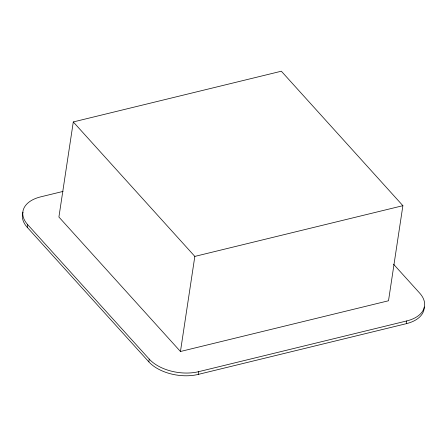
<?xml version="1.0" encoding="UTF-8"?>
<svg xmlns="http://www.w3.org/2000/svg" width="447" height="447" viewBox="0 0 447 447"><rect width="100%" height="100%" fill="white"/><g stroke="black" fill="none" stroke-linecap="round" stroke-linejoin="round"><path stroke-width="0.67" d="M424.237 307.005A36.414 21.093 8.6 0 1 406.323 323.678L198.267 374.402A36.414 21.093 8.6 0 1 148.829 361.841L27.284 227.383L27.697 224.645A36.414 21.093 8.6 0 1 40.677 196.864L63.038 191.411M73.291 121.942L58.909 217.035L180.454 351.493L388.504 300.77L402.887 205.681L281.342 71.218L73.291 121.942L194.831 256.405L180.454 351.493M148.829 361.841L149.242 359.103L27.697 224.645M198.267 374.402L198.686 371.664L406.736 320.94A36.414 21.093 8.6 0 0 419.716 293.165L393.539 264.205M406.323 323.678L406.736 320.94M194.831 256.405L402.887 205.681M27.284 227.383A36.414 21.093 8.6 0 1 23.009 212.196M198.686 371.664A36.414 21.093 8.6 0 1 149.242 359.103"/></g></svg>
